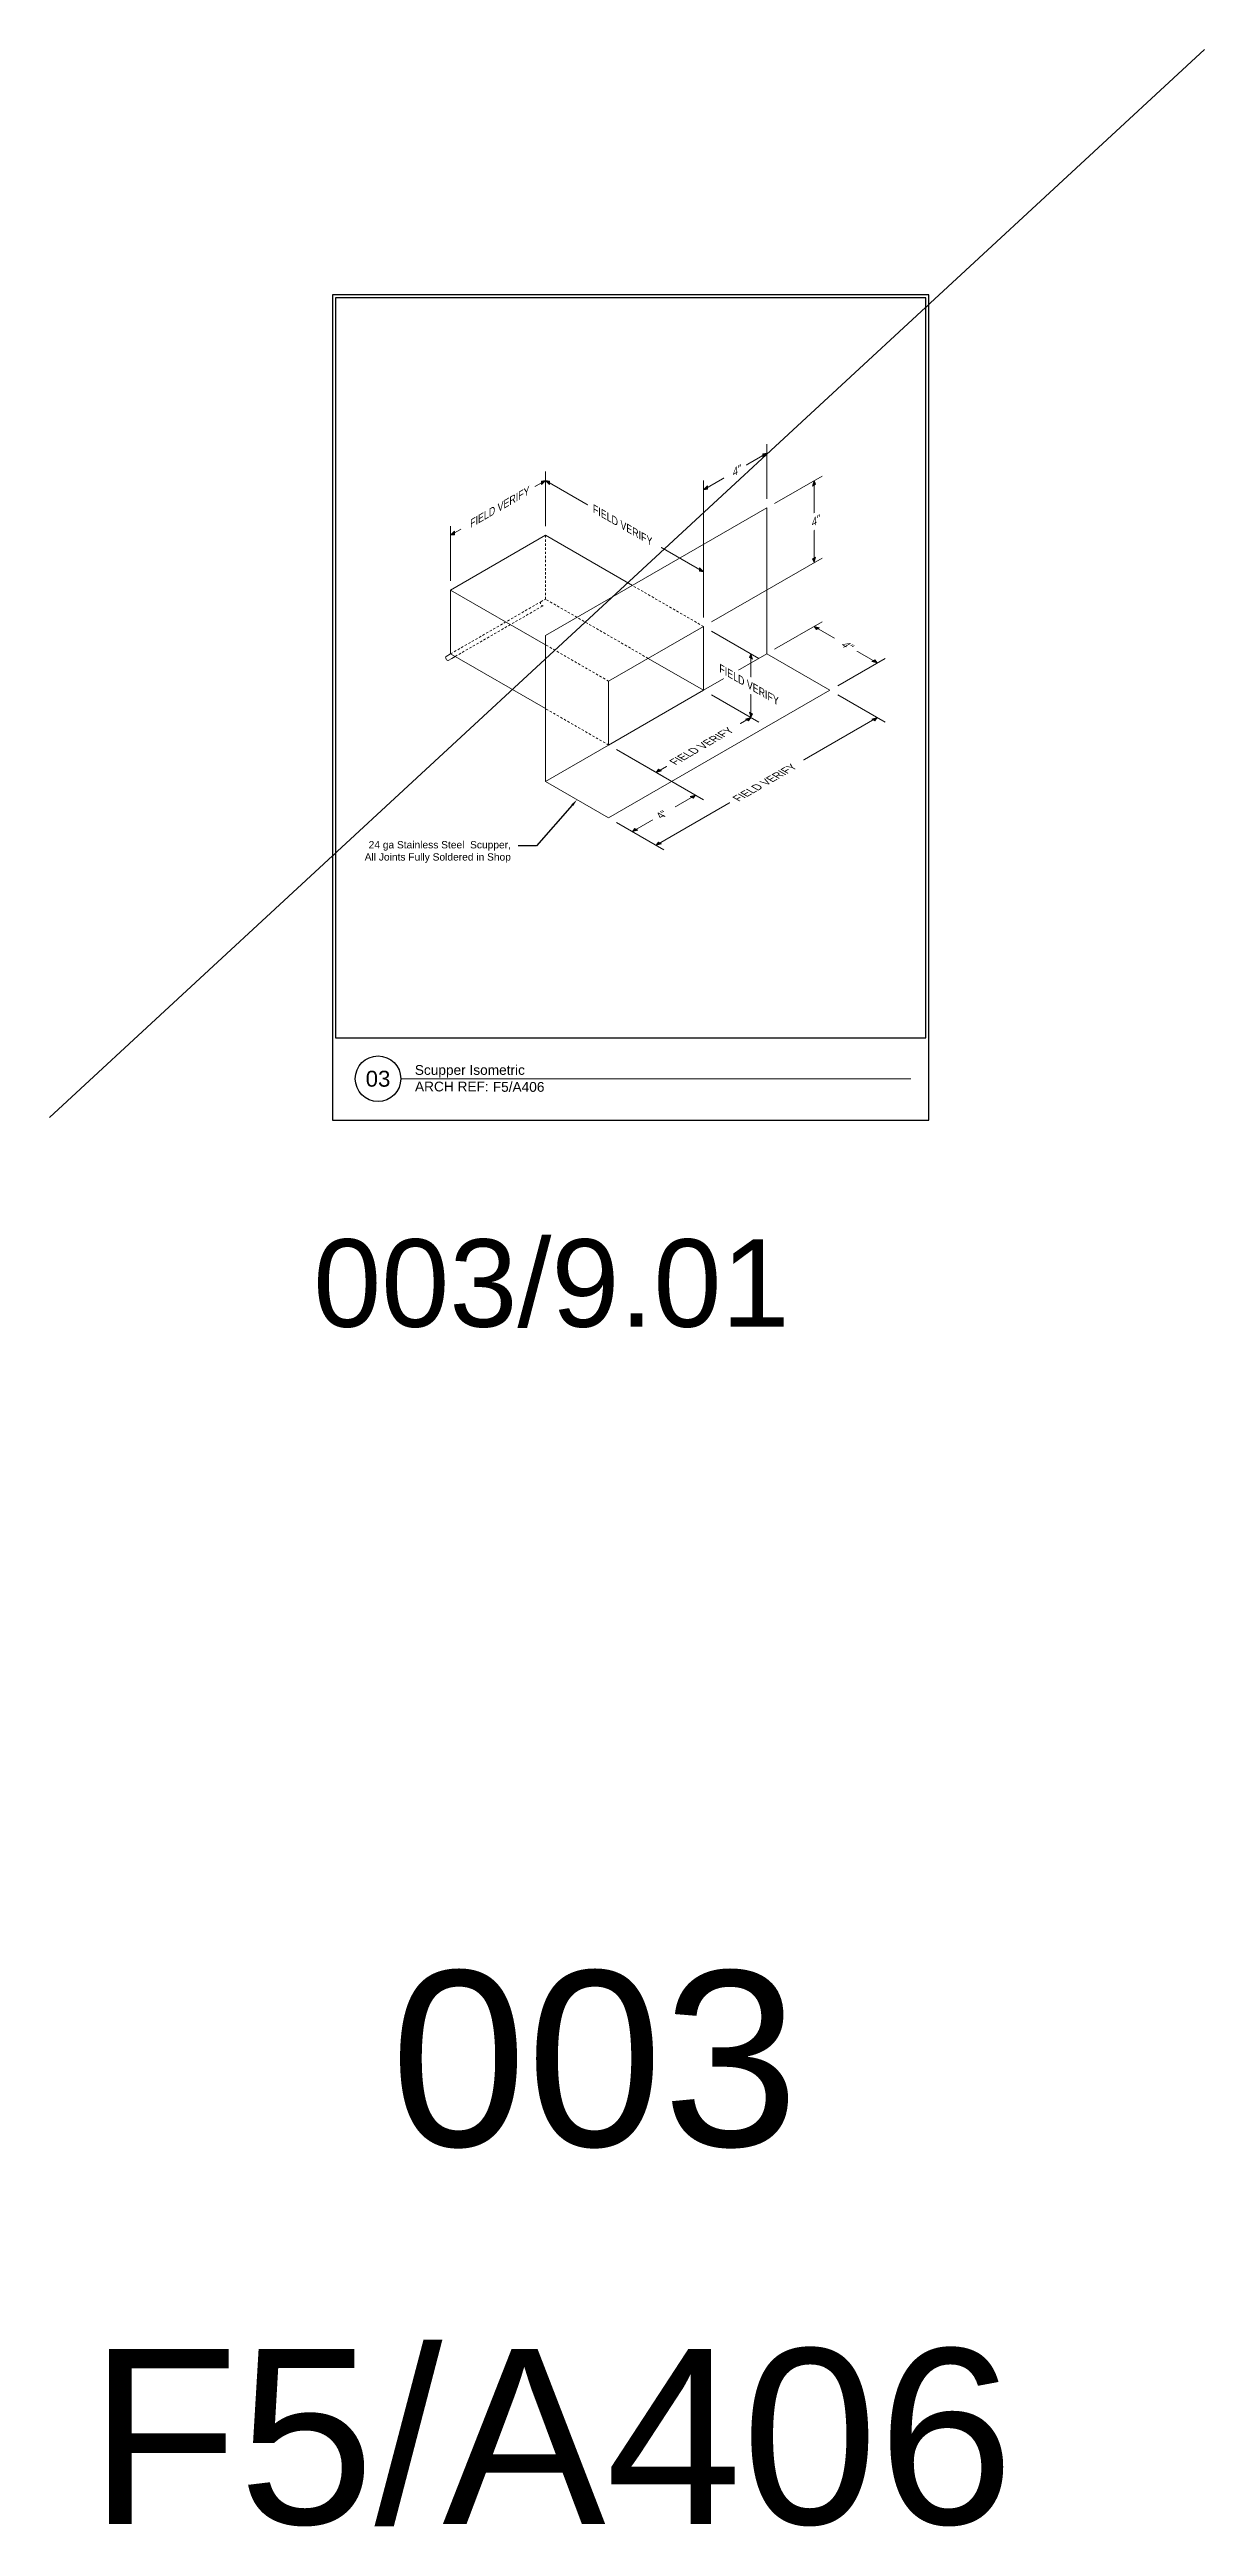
# Model space of a CAD drawing. Header units: inches. Extents: x -293 to 39679, y -468 to 198.
# Drawn here: x 226 to 289.2, y -76.9 to 59 of the extents above; entities that cross this region are included whole.
import ezdxf
from ezdxf import colors
from ezdxf.entities.mleader import LeaderData, LeaderLine
from ezdxf.enums import TextEntityAlignment as Align
from ezdxf.math import Vec2, Vec3

# ---------------------------------------------------------------- set-up
doc = ezdxf.new("R2010")
doc.units = ezdxf.units.IN
doc.header["$MEASUREMENT"] = 0
doc.linetypes.add('DASHED2', pattern=[0.375, 0.25, -0.125])
doc.layers.get('Defpoints').update_dxf_attribs({"color": 3})
doc.layers.add('NSE-Border', color=156, linetype='Continuous', plot=False)
doc.layers.add('NSE-Detail Border', color=7, linetype='Continuous')
for name, color, linetype, lineweight in [('NSE-Title', 51, 'Continuous', 9), ('nsm-Det-Call_Outs', 51, 'Continuous', 9), ('nsm-Det-Dimensions', 51, 'Continuous', 9), ('nsm-Det-Obj_02_Flashing', 2, 'Continuous', 18)]:
    doc.layers.add(name, color=color, linetype=linetype, lineweight=lineweight)
doc.styles.add('004 - NSSM - Standard', font='arial.ttf', dxfattribs={"height": 0.4})
doc.styles.add('008 - NSSM - Standard', font='arial.ttf', dxfattribs={"height": 0.8})
doc.styles.add('048 - NSSM - Standard', font='arial.ttf', dxfattribs={"height": 4.8})
doc.styles.add('096 - NSSM - Standard', font='arial.ttf', dxfattribs={"height": 9.6})

# ---------------------------------------------------------------- blocks, each defined once
blk = doc.blocks.new('*U4')
blk.add_wipeout([(8.13, 1.129), (8.13, 0), (0, 0), (0, 11.313), (8.172, 11.313), (8.172, 0), (8.13, 0), (8.13, 11.271), (0.042, 11.271), (0.042, 1.129)])
at = {"layer": 'Defpoints', "ltscale": 0.0625}
blk.add_lwpolyline([(0.042, 1.129), (8.13, 1.129), (8.13, 11.271), (0.042, 11.271)], close=True, dxfattribs=at)
at = {"layer": 'Defpoints'}
blk.add_circle((0.625, 0.567), 0.312, dxfattribs=at)
at = {"layer": 'NSE-Border', "ltscale": 0.0625}
blk.add_lwpolyline([(0, 0), (8.172, 0), (8.172, 11.313), (0, 11.313)], close=True, dxfattribs=at)
at = {"layer": 'NSE-Title'}
blk.add_line((0.938, 0.567), (7.922, 0.567), dxfattribs=at)
at = {"layer": 'Defpoints', "style": '008 - NSSM - Standard'}
blk.add_attdef('DETAIL_NUMBER', text='', height=0.218, dxfattribs=at).set_placement((0.625, 0.567), align=Align.MIDDLE_CENTER)
at = {"layer": 'NSE-Title', "style": '004 - NSSM - Standard'}
blk.add_text('ARCH REF:', height=0.1341, dxfattribs=at).set_placement((1.636, 0.46), align=Align.MIDDLE_CENTER)
for tag, p in [('DETAIL_DESCRIPTION', (1.129, 0.62)), ('ARCH_REF', (2.197, 0.388))]:
    blk.add_attdef(tag, p, '', height=0.134, dxfattribs=at)

msp = doc.modelspace()

# ---------------------------------------------------------------- block references
at = {"layer": 'NSE-Detail Border', "xscale": 4, "yscale": 4, "zscale": 4}
msp.add_blockref('*U4', (241.45078, 0.25), dxfattribs=at).add_auto_attribs({'DETAIL_DESCRIPTION': 'Scupper Isometric', 'ARCH_REF': 'F5/A406', 'DETAIL_NUMBER': '03'})

# ---------------------------------------------------------------- texts
at = {"layer": 'Defpoints', "color": 5, "insert": (253.45078, -6.28629), "char_height": 4.8, "attachment_point": 2, "style": '048 - NSSM - Standard'}
msp.add_mtext_dynamic_manual_height_columns('003/9.01', width=15.7513444, gutter_width=2, heights=[0], dxfattribs=at)
at = {"layer": 'Defpoints', "insert": (255.82084, -51.28298), "char_height": 9.6, "attachment_point": 5, "style": '096 - NSSM - Standard'}
msp.add_mtext_dynamic_manual_height_columns('003', width=16.3938227, gutter_width=0.5, heights=[0], dxfattribs=at)
at = {"layer": 'NSE-Title', "insert": (253.45078, -72), "char_height": 9.6, "width": 31.6499699, "attachment_point": 5, "style": '096 - NSSM - Standard'}
msp.add_mtext('F5/A406', dxfattribs=at)

# ---------------------------------------------------------------- next in the draw order: hatches: boundary and pattern name
at = {"layer": 'nsm-Det-Dimensions'}
for points in [[(265.03205, 36.5978), (265.24856, 36.81655), (265.03205, 36.7853)], [(252.9077, 35.0978), (253.1242, 35.31655), (252.9077, 35.2853)], [(267.76545, 35.01968), (267.92783, 35.11343), (267.84664, 35.31655)], [(261.78446, 34.81655), (262.00096, 34.8478), (262.00096, 35.0353)], [(247.92805, 32.31655), (248.14456, 32.3478), (248.14456, 32.5353)], [(261.56795, 30.3478), (261.78446, 30.31655), (261.56795, 30.5353)], [(267.84664, 30.81655), (267.92783, 31.11343), (267.76545, 31.01968)], [(267.84664, 27.31655), (267.98195, 27.14468), (268.14433, 27.23843)], [(264.30134, 25.61343), (264.46372, 25.51968), (264.38253, 25.81655)], [(271.31074, 25.31655), (271.17542, 25.48843), (271.01304, 25.39468)], [(264.38253, 22.31655), (264.08484, 22.23843), (264.24722, 22.14468)], [(264.38253, 22.31655), (264.46372, 22.51968), (264.30134, 22.61343)], [(271.31074, 22.31655), (271.01304, 22.23843), (271.17542, 22.14468)], [(259.48408, 19.39468), (259.3217, 19.48843), (259.18638, 19.31655)], [(261.35145, 18.06655), (261.05375, 17.98843), (261.21613, 17.89468)], [(258.18504, 16.14468), (258.02266, 16.23843), (257.88734, 16.06655)], [(259.48408, 15.39468), (259.3217, 15.48843), (259.18638, 15.31655)]]:
    msp.add_hatch(color=256, dxfattribs=at).paths.add_polyline_path(points)

# ---------------------------------------------------------------- next in the draw order: linework, layer by layer
for p, q in [((265.24856, 36.81655), (261.78446, 34.81655)), ((265.24856, 36.81655), (265.03205, 36.7853)), ((265.24856, 36.81655), (265.03205, 36.5978)), ((265.03205, 36.5978), (265.03205, 36.7853)), ((265.24856, 34.31655), (265.24856, 37.31655)), ((247.92805, 32.31655), (253.1242, 35.31655)), ((253.1242, 35.31655), (252.9077, 35.2853)), ((253.1242, 35.31655), (252.9077, 35.0978)), ((253.1242, 32.81655), (253.1242, 35.81655)), ((253.1242, 35.31655), (261.78446, 30.31655)), ((261.78446, 27.81655), (261.78446, 35.31655)), ((265.68157, 34.06655), (268.27965, 35.56655)), ((267.84664, 35.31655), (267.76545, 35.01968)), ((267.84664, 35.31655), (267.84664, 30.81655)), ((267.84664, 35.31655), (267.92783, 35.11343)), ((252.9077, 35.0978), (252.9077, 35.2853)), ((262.00096, 35.0353), (261.78446, 34.81655)), ((261.78446, 34.81655), (262.00096, 34.8478)), ((262.00096, 34.8478), (262.00096, 35.0353)), ((267.76545, 35.01968), (267.92783, 35.11343)), ((247.92805, 29.81655), (247.92805, 32.81655)), ((248.14456, 32.5353), (247.92805, 32.31655)), ((247.92805, 32.31655), (248.14456, 32.3478)), ((248.14456, 32.3478), (248.14456, 32.5353)), ((261.56795, 30.3478), (261.56795, 30.5353)), ((261.56795, 30.5353), (261.78446, 30.31655)), ((261.78446, 30.31655), (261.56795, 30.3478)), ((261.78446, 27.81655), (261.78446, 30.81655)), ((262.21747, 27.56655), (268.27965, 31.06655)), ((267.76545, 31.01968), (267.92783, 31.11343)), ((267.84664, 30.81655), (267.76545, 31.01968)), ((267.84664, 30.81655), (267.92783, 31.11343)), ((265.68157, 26.06655), (268.27965, 27.56655)), ((267.84664, 27.31655), (271.31074, 25.31655)), ((267.84664, 27.31655), (268.14433, 27.23843)), ((267.84664, 27.31655), (267.98195, 27.14468)), ((268.14433, 27.23843), (267.98195, 27.14468)), ((262.21747, 27.06655), (264.81555, 25.56655)), ((264.38253, 25.81655), (264.30134, 25.61343)), ((264.38253, 22.31655), (264.38253, 25.81655)), ((264.38253, 25.81655), (264.46372, 25.51968)), ((264.46372, 25.51968), (264.30134, 25.61343)), ((269.14567, 24.06655), (271.74375, 25.56655)), ((271.01304, 25.39468), (271.17542, 25.48843)), ((271.31074, 25.31655), (271.01304, 25.39468)), ((271.17542, 25.48843), (271.31074, 25.31655)), ((262.21747, 23.56655), (264.81555, 22.06655)), ((269.14567, 23.56655), (271.74375, 22.06655)), ((271.31074, 22.31655), (259.18638, 15.31655)), ((264.38253, 22.31655), (264.08484, 22.23843)), ((264.08484, 22.23843), (264.24722, 22.14468)), ((264.38253, 22.31655), (264.24722, 22.14468)), ((264.30134, 22.61343), (264.46372, 22.51968)), ((264.38253, 22.31655), (264.30134, 22.61343)), ((264.38253, 22.31655), (264.46372, 22.51968)), ((271.31074, 22.31655), (271.01304, 22.23843)), ((271.01304, 22.23843), (271.17542, 22.14468)), ((271.31074, 22.31655), (271.17542, 22.14468)), ((257.02132, 20.56655), (261.78446, 17.81655)), ((257.02132, 20.56655), (259.61939, 19.06655)), ((259.18638, 19.31655), (259.3217, 19.48843)), ((259.18638, 19.31655), (259.48408, 19.39468)), ((259.3217, 19.48843), (259.48408, 19.39468)), ((257.88734, 16.06655), (261.35145, 18.06655)), ((261.35145, 18.06655), (261.05375, 17.98843)), ((261.05375, 17.98843), (261.21613, 17.89468)), ((261.35145, 18.06655), (261.21613, 17.89468)), ((257.02132, 16.56655), (259.61939, 15.06655)), ((257.02132, 16.56655), (258.32036, 15.81655)), ((257.88734, 16.06655), (258.02266, 16.23843)), ((257.88734, 16.06655), (258.18504, 16.14468)), ((258.02266, 16.23843), (258.18504, 16.14468)), ((259.18638, 15.31655), (259.3217, 15.48843)), ((259.18638, 15.31655), (259.48408, 15.39468)), ((259.3217, 15.48843), (259.48408, 15.39468))]:
    msp.add_line(p, q, dxfattribs=at)
at = {"layer": 'nsm-Det-Obj_02_Flashing', "lineweight": 0}
for p, q in [((253.1242, 26.81655), (265.24856, 33.81655)), ((265.24856, 33.81655), (265.24856, 25.81655)), ((247.92805, 29.31655), (253.1242, 32.31655)), ((257.88734, 29.56655), (253.1242, 32.31655)), ((253.1242, 26.31655), (247.92805, 29.31655)), ((247.92805, 25.81655), (247.92805, 29.31655)), ((256.58831, 24.31655), (261.78446, 27.31655)), ((261.78446, 27.31655), (261.78446, 23.81655)), ((253.1242, 22.81655), (247.92805, 25.81655)), ((253.1242, 18.81655), (253.1242, 26.81655)), ((261.78446, 23.81655), (265.24856, 25.81655)), ((268.71266, 23.81655), (265.24856, 25.81655)), ((261.78446, 23.81655), (258.75337, 25.56655)), ((256.58831, 20.81655), (256.58831, 24.31655)), ((261.78446, 23.81655), (256.58831, 20.81655)), ((268.71266, 23.81655), (256.58831, 16.81655)), ((253.1242, 18.81655), (256.58831, 20.81655)), ((256.58831, 16.81655), (253.1242, 18.81655))]:
    msp.add_line(p, q, dxfattribs=at)
at = {"layer": 'nsm-Det-Obj_02_Flashing', "color": 5, "linetype": 'DASHED2', "lineweight": 0, "ltscale": 0.5}
for p, q in [((253.1242, 32.31655), (253.1242, 28.81655)), ((247.92805, 25.81655), (252.8742, 28.67222)), ((252.8742, 28.67222), (253.1242, 28.81655)), ((258.75337, 25.56655), (253.1242, 28.81655)), ((261.78446, 27.31655), (257.88734, 29.56655)), ((248.17805, 25.67222), (252.9992, 28.45571)), ((256.58831, 24.31655), (253.1242, 26.31655)), ((256.58831, 20.81655), (253.1242, 22.81655))]:
    msp.add_line(p, q, dxfattribs=at)
at = {"layer": 'nsm-Det-Obj_02_Flashing', "lineweight": 0, "extrusion": (5.55112e-17, 0.816497, 0.57735)}
for p, q in [((247.92805, 25.81655), (247.67805, 25.67222)), ((247.80305, 25.45571), (247.99055, 25.56396)), ((247.99055, 25.56396), (248.17805, 25.67222))]:
    msp.add_line(p, q, dxfattribs=at)
at = {"layer": 'nsm-Det-Obj_02_Flashing', "color": 5, "linetype": 'DASHED2', "lineweight": 0, "ltscale": 0.5}
msp.add_ellipse((252.9367, 28.56396), major_axis=(0.0625, -0.10825), ratio=0.577350269, start_param=3.141592654, end_param=6.283185307, dxfattribs=at)
at = {"layer": 'nsm-Det-Obj_02_Flashing', "lineweight": 0}
msp.add_ellipse((247.74055, 25.56396), major_axis=(0.0625, -0.10825), ratio=0.577350269, start_param=3.141592654, end_param=6.283185307, dxfattribs=at)

# ---------------------------------------------------------------- next in the draw order: leaders
at = {"layer": 'nsm-Det-Call_Outs'}
ml = msp.add_multileader_mtext('Standard', dxfattribs=at)
ml.set_content('24 ga Stainless Steel  Scupper, All Joints Fully Soldered in Shop', color=256, style='004 - NSSM - Standard')
ml.set_leader_properties(color=51)
ml.build(insert=Vec2(0, 0))
ml.multileader.update_dxf_attribs({"dogleg_length": 1, "arrow_head_size": 0.4})
ctx = ml.context
ctx.base_point, ctx.char_height, ctx.arrow_head_size, ctx.landing_gap_size, ctx.plane_origin = Vec3(242.84096, 15.28856), 0.4, 0.4, 0.4, Vec3(254.85626, 17.81655)
ctx.text_align_type = 2
notes = []
notes.append((ctx, [(0, (1, 1, 0), (252.63223, 15.28856), (-1, 0), 1, [(0, [(254.85626, 17.81655)], 0, [])])]))
ctx.mtext.insert, ctx.mtext.width, ctx.mtext.alignment, ctx.mtext.flow_direction = Vec3(251.23223, 15.54736), 8, 3, 5
for ctx, leaders in notes:
    for number, flags, end, landing, length, lines in leaders:
        leader = LeaderData()
        leader.index, (leader.has_last_leader_line, leader.has_dogleg_vector, leader.attachment_direction) = number, flags
        leader.last_leader_point, leader.dogleg_vector, leader.dogleg_length = Vec3(end), Vec3(landing), length
        for number, points, colour, breaks in lines:
            line = LeaderLine()
            line.index, line.vertices, line.color, line.breaks = number, Vec3.list(points), colors.encode_raw_color(colour), breaks
            leader.lines.append(line)
        ctx.leaders.append(leader)

# ---------------------------------------------------------------- next in the draw order: texts
at = {"layer": 'nsm-Det-Dimensions', "char_height": 0.4, "attachment_point": 5, "style": '004 - NSSM - Standard', "bg_fill": 3, "box_fill_scale": 1.5, "bg_fill_color": 256, "bg_fill_transparency": 3935712}
for s, insert, width, rotation in [('{\\Q30;FIELD VERIFY}', (250.52613, 33.81655), 4.25, 30), ('{\\Q30;4"}', (263.51651, 35.81655), 1, 30), ('{\\Q-30;FIELD VERIFY}', (257.45433, 32.81655), 4.25, 330), ('{\\Q30;4"}', (267.84664, 33.06655), 1, 30), ('{\\Q30;4"}', (269.57869, 26.31655), 1, 330), ('{\\Q-30;FIELD VERIFY}', (265.24856, 18.81655), 4.25, 30), ('{\\Q-30;4"}', (259.61939, 17.06655), 1, 30)]:
    msp.add_mtext(s, dxfattribs=dict(at, insert=insert, width=width, rotation=rotation))

# ---------------------------------------------------------------- next in the draw order: hatches: boundary and pattern name
at = {"layer": 'nsm-Det-Dimensions'}
msp.add_hatch(color=256, dxfattribs=at).paths.add_polyline_path([(253.34071, 35.0978), (253.34071, 35.19155), (253.34071, 35.2853), (253.1242, 35.31655)])

# ---------------------------------------------------------------- next in the draw order: linework, layer by layer
for p, q in [((253.1242, 35.31655), (253.34071, 35.2853)), ((253.1242, 35.31655), (253.34071, 35.0978)), ((253.34071, 35.2853), (253.34071, 35.0978)), ((253.34071, 35.0978), (253.34071, 35.19155)), ((259.18638, 19.31655), (264.38253, 22.31655))]:
    msp.add_line(p, q, dxfattribs=at)

# ---------------------------------------------------------------- next in the draw order: texts
at = {"layer": 'nsm-Det-Dimensions', "insert": (261.78446, 20.81655), "char_height": 0.4, "width": 4.25, "attachment_point": 5, "rotation": 30, "style": '004 - NSSM - Standard', "bg_fill": 3, "box_fill_scale": 1.5, "bg_fill_color": 256, "bg_fill_transparency": 3935712}
msp.add_mtext('{\\Q-30;FIELD VERIFY}', dxfattribs=at)

# ---------------------------------------------------------------- next in the draw order: texts
at = {"layer": 'nsm-Det-Dimensions', "insert": (264.38253, 24.06655), "char_height": 0.4, "width": 4.25, "attachment_point": 5, "rotation": 330, "style": '004 - NSSM - Standard', "bg_fill": 3, "box_fill_scale": 1.5, "bg_fill_color": 256, "bg_fill_transparency": 3935712}
msp.add_mtext('\\pxqc;{\\Q-30;FIELD VERIFY}', dxfattribs=at)

# ---------------------------------------------------------------- next in the draw order: linework, layer by layer
msp.add_line((225.95369, 0.39744), (289.23386, 58.95296))

doc.saveas('drawing.dxf')
